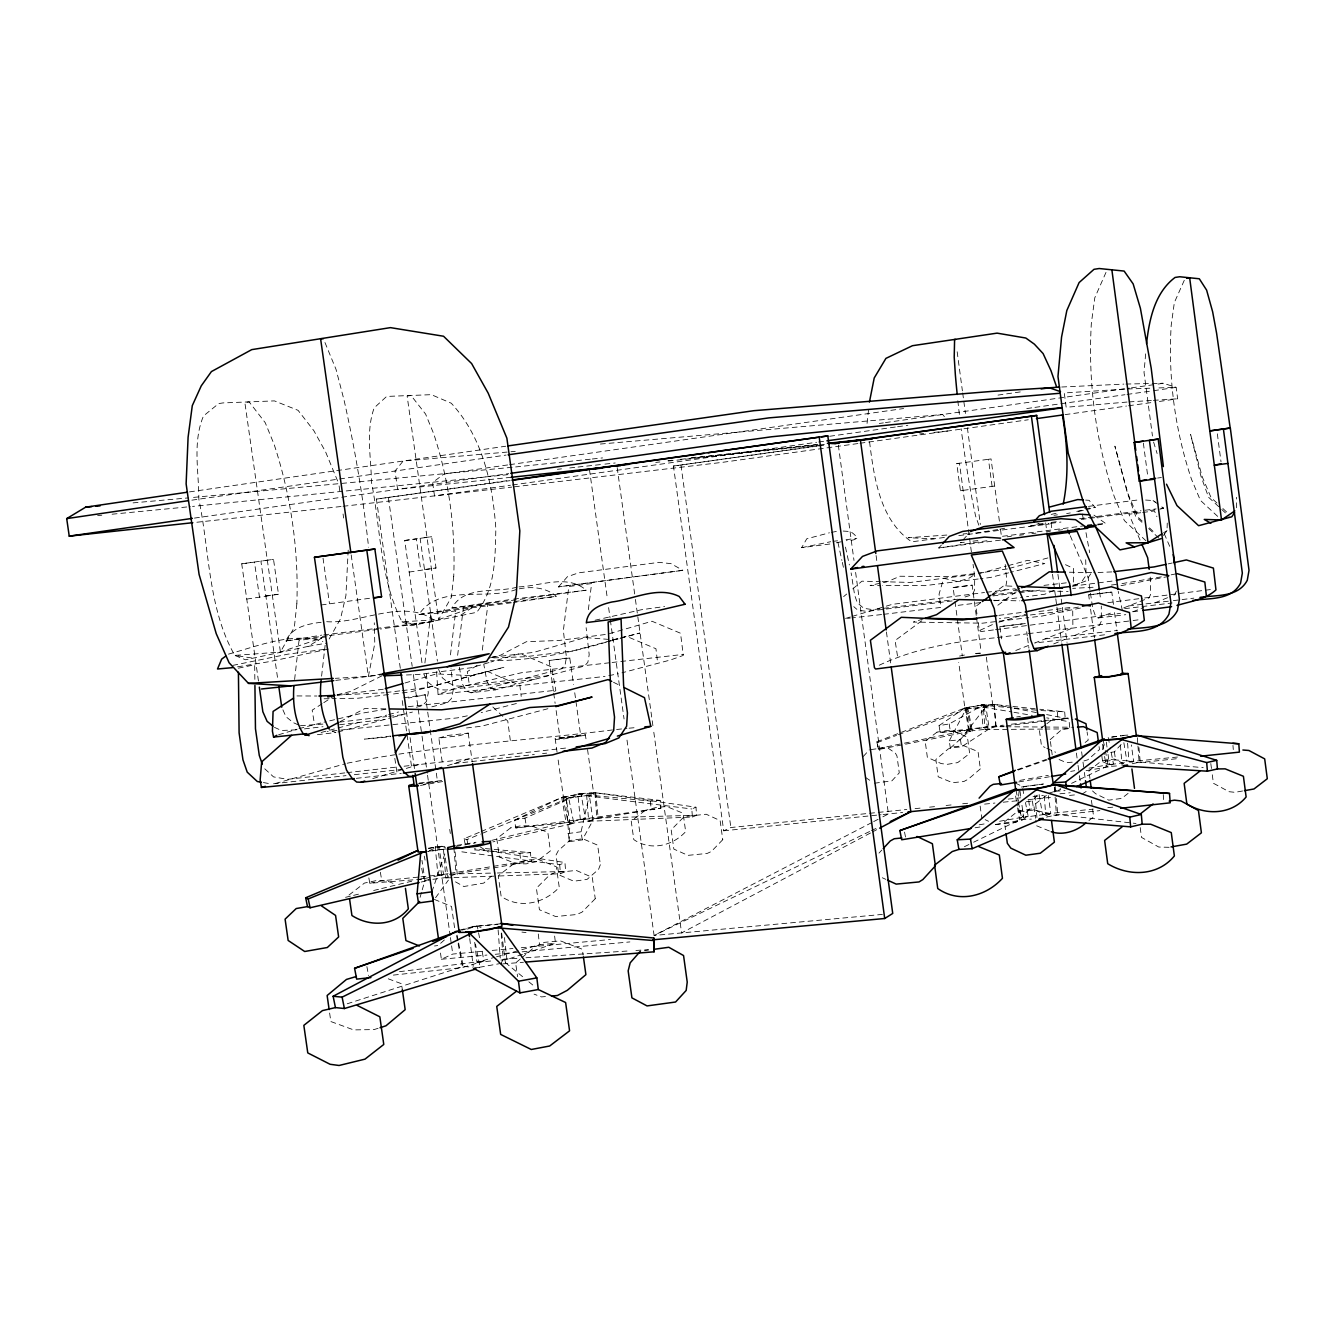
<?xml version="1.0" encoding="UTF-8"?>
<svg xmlns="http://www.w3.org/2000/svg" width="1334" height="1334" viewBox="0 0 1334 1334"><rect width="100%" height="100%" fill="white"/><g stroke="black" fill="none" stroke-linecap="round" stroke-linejoin="round"><path stroke-width="0.75" stroke-dasharray="5 3.75" d="M1236.501 507.787L1236.585 497.315M1073.336 582.074L1073.52 568.434L1064.432 564.182M1163.431 535.451L1167.033 530.598L1167.25 523.078M569.084 841.704L569.885 823.545L566.266 798.366L589.345 795.214L592.963 820.393L582.258 839.903L569.084 841.704L566.266 798.366M348.191 550.142L345.923 595.514L340.503 618.859L328.781 639.62M1145.656 353.86L1144.022 372.303L1152.459 436.035M1019.093 791.195L1017.959 802.935L1019.226 811.972L1023.628 817.325L1050.808 813.607L1048.307 795.581M867.067 423.395L868.768 407.904M294.614 679.49L299.049 640.37L326.096 636.935M321.594 676.171L325.146 645.189M424.912 662.981L430.715 614.09L455.711 610.889L450.108 657.862M457.645 655.311L463.365 607.57L487.844 604.419L482.074 652.293M588.361 609.655L591.612 583.575L568.801 586.51L563.365 630.532L566.433 657.462L565.049 665.066L561.731 668.751L525.029 678.472M438.836 738.069L447.724 735.468L468.217 733.116L459.446 735.701L438.836 738.069L442.571 764.549M430.215 729.865L437.469 781.374L420.827 785.026M582.258 839.903L581.074 831.766L589.345 795.214M609.421 633.667L652.009 621.244L680.523 633.233L683.308 655.394L670.535 659.963L621.977 672.82M1102.568 749.708L1104.152 743.855M420.093 897.332L421.711 891.679M422.244 889.811L424.946 880.407L421.961 860.347M431.899 891.829L445.239 852.693M403.952 697.749L425.279 694.831L408.538 698.015M829.865 544.005L801.651 547.674L806.753 538.803L829.414 532.8M1176.371 591.095L1174.754 594.781L1169.368 596.982M1105.986 272.403L1094.797 297.765L1091.329 323.578A488.377 473.553 -19 0 0 1114.324 496.782L1124.379 520.593L1148.04 542.721M1184.275 280.323L1174.337 302.568L1171.185 325.479A432.249 418.192 -18.2 0 0 1191.479 479.223L1200.417 500.367L1221.527 519.96M500.684 964.065L503.185 959.263L501.084 931.415M949.241 740.887L966.116 708.871L985.893 706.67L989.244 728.881L961.531 746.807L950.325 748.024L949.241 740.887L960.447 739.67L985.893 706.67M327.297 635.801L285.81 640.954C292.413 626.03 310.222 623.295 324.679 621.961M1090.795 573.803L1085.826 580.974L1072.203 586.193L1081.09 582.558L1086.093 575.354L1085.709 559.73M511.422 602.785L418.943 614.557C439.086 583.225 487.594 601.184 517.292 589.094M516.325 599.816L451.943 608.004C464.265 585.109 496.181 593.18 516.975 587.16M558.529 586.877L567.434 576.705L578.506 572.853L658.979 562.364L670.969 563.632L682.841 570.335L558.529 586.877L682.841 570.335M435.584 897.732L448.391 880.09M1026.213 801.801L1032.399 800.95L1038.869 793.046M554.661 691.629L555.828 690.262L551.526 666.933L520.093 653.477L490.929 661.997M863.298 756.478L869.318 749.808M1110.722 752.359L1114.407 751.859L1122.161 743.271M962.981 539.937L969.368 532.933M1000.433 540.137L938.736 547.957L941.37 545.072M878.973 853.126L881.807 850.075M491.346 876.205L483.775 883.075L463.865 886.51L454.494 881.307M444.372 939.986L438.169 945.489L434.467 945.989M950.325 748.024L969.484 731.049L989.244 728.881M1050.158 739.67L1061.897 729.465L1073.553 727.397M843.638 596.615L846.673 594.047M852.776 588.894L861.914 581.174L880.157 581.641M520.343 958.963L515.641 962.898L517.575 976.721M521.928 957.662L534.467 947.157L544.522 942.338L560.413 940.87L582.341 949.258L583.158 955.111M1128.097 793.38L1121.694 798.399L1108.754 800.167L1095.581 793.697L1091.479 790.011M349.008 895.047L364.449 883.075L376.455 880.573L387.227 880.99L396.331 884.659M1046.356 795.431L1033.817 805.069L1035.584 818.242M1088.961 820.493L1093.647 816.892L1092.546 808.637M1045.339 724.896L1039.303 729.481L1041.487 745.889L1045.039 747.474M1046.84 723.745L1051.375 720.31L1071.786 717.409M1085.159 742.454L1088.194 740.17L1087.093 731.949M921.744 620.81L895.097 640.537L897.749 657.712M980.74 602.718L975.838 606.336L977.022 614.424M992.163 594.28L1003.602 585.859L1013.74 586.26M997.849 605.236L1015.307 592.379M436.602 671.752L438.052 694.38L456.912 687.844L521.344 672.753L610.038 662.715M939.069 725.629L965.066 707.787L983.842 704.736L987.377 726.947L968.601 730.048L940.153 732.399L939.069 725.629L949.191 723.962L983.842 704.736M460.88 615.091L471.953 607.737L438.586 619.66L402.001 621.794C379.89 579.139 380.724 528.264 371.452 482.174C371.236 457.529 365.549 431.716 374.187 407.87L386.143 396.898L390.095 396.298L431.349 394.664L451.259 403.218C482.691 437.269 492.78 483.942 495.848 528.848C495.097 557.612 495.731 588.627 476.672 612.323L411.389 625.729L402.001 621.794L415.524 624.379M322.144 703.735L312.173 710.172L314.524 724.629M323.812 702.651L333.783 696.198M477.072 665.399L467.267 671.669L469.368 684.625M1163.582 532.8L1167.033 530.598M1081.907 794.164L1086.86 791.029M251.642 657.962L234.784 655.411L245.489 659.78L308.154 646.39L321.944 637.902L280.423 652.059L234.784 655.411C208.021 608.554 209.588 550.709 198.849 499.283C198.933 471.636 192.363 442.304 203.502 415.941L218.659 403.585L222.995 402.918L274.42 400.884L298.066 410.338L313.823 430.632L325.546 451.776L338.819 483.892M995.481 824.462L1021.977 820.127L1028.197 816.291L1025.446 802.468M1086.076 770.635L1108.521 766.867L1113.44 763.832L1110.221 747.607M843.171 531.049L850.425 531.549C859.713 537.735 857.912 540.287 846.34 540.687M978.222 622.511L979.406 630.598L993.213 624.212M870.468 833L681.591 932.933L653.377 729.114M872.303 832.032L879.64 828.147M340.253 721.544L364.932 708.504L387.727 708.904L362.565 713.09L324.029 722.178M871.819 822.561L654.094 935.467L626.647 737.519M873.67 821.594L881.057 817.775M882.891 816.808L888.427 813.94L855.394 570.769M879.256 665.199C915.574 648.141 955.644 641.237 995.347 637.819M381.858 675.871L350.492 691.496L335.451 695.131L384.109 692.78M964.415 846.706L971.786 843.121M973.62 842.221L1019.626 819.776L1031.399 819.109M869.585 831.532L654.094 935.467L882.358 914.407M871.469 830.632L878.956 827.013M514.474 820.243L561.714 797.465L581.007 793.647L585.393 818.759L566.116 822.711L515.808 827.93L514.474 820.243L524.962 818.126L581.007 793.647M1054.544 787.877L1055.111 791.279L1060.597 788.644M1071.569 783.358L1106.286 766.65L1119.86 765.733M1093.947 515.124L1105.636 523.478L1096.215 525.246M440.503 953.06L441.371 959.246L452.76 954.06L483.892 951.192M821.544 445.306L673.453 466.033L723.695 830.799L730.865 827.53L867.467 813.523M1030.798 525.663L1048.841 523.612M429.315 850.625L438.736 846.473L443.622 874.537L421.427 879.189L369.785 883.291L368.301 874.737M499.016 875.988L560.43 873.753L565.649 871.502L564.949 862.531L474.32 848.707M692.413 817.042L696.581 815.241L695.981 807.203L594.881 792.663L586.677 795.748L588.678 821.277L692.413 817.042L691.796 808.971L695.981 807.203M1053.977 590.312L1044.872 594.197L1026.563 596.698M465.283 844.672L464.065 838.769L479.256 832.349M481.157 831.549L562.865 797.048L568.734 798.199L573.853 823.295L492.88 841.904M461.847 851.826L559.713 864.749L564.949 862.531M464.065 838.769L466.95 839.57L480.39 834.1M482.308 833.316L568.734 798.199M1053.71 643.922L1064.699 639.453M1074.404 635.518L1099.299 625.413L1101.367 621.177L1101.3 606.02M1132.966 611.756L1143.755 607.37M1154.994 602.801L1167.567 597.699M961.447 542.338L960.43 542.738L965.766 542.021M443.488 849.408L445.789 877.922L449.208 876.571M450.909 875.904L456.011 873.87L495.314 873.02M588.678 821.277L596.865 818.025L696.581 815.241M1044.956 638.969L1117.225 630.465M1128.597 605.953L1171.385 600.834M1015.774 650.475L1029.014 645.256M1070.235 535.734L1088.16 577.522L1092.729 608.321L1095.364 615.791L1098.182 617.959L1113.056 612.089M1123.695 607.887L1149.041 597.899L1150.725 594.197L1150.225 577.088M938.736 547.957L989.878 540.303M876.771 741.704L966.55 707.404L967.917 708.804L972.369 730.965L878.606 749.508L876.771 741.704L878.606 749.508M877.205 742.588L896.498 735.401M898.432 734.684L967.917 708.804M467.517 929.098L477.222 925.663L479.84 939.403M1017.342 769.635L1046.34 759.363M228.447 654.144C258.029 646.023 292.463 631.682 322.861 641.554M998.883 622.211L1026.23 614.074M1018.109 770.052L1047.14 759.913M500.95 960.08L506.953 959.53L522.478 954.327M524.412 953.677L555.461 943.271L554.227 932.499M347.224 1003.785L463.282 966.45L472.67 967.167M378.056 1028.314L374.104 1029.581L353.66 1029.898L330.832 1021.544L329.415 1011.539M923.128 618.959L913.356 622.061L982.441 623.195L1023.712 618.226M1019.81 588.311L1012.389 590.662L1020.643 590.762M447.44 765.616L468.567 758.979M992.413 594.48L1005.352 589.561L1006.786 580.573L1005.219 564.482M801.651 547.674L830.632 541.721M1049.491 793.013L1060.697 789.561M958.812 535.601L1029.248 526.496L1039.036 523.512M372.77 778.622L418.876 764.565M965.032 596.965L972.419 594.697L974.554 590.062L974.72 576.688L973.053 564.332M393.347 975.104L462.648 967.517L483.959 961.014L481.707 949.224M850.342 616.975L844.755 618.659L850.308 618.076M852.193 616.408L884.375 606.72M886.31 606.136L892.096 604.385L984.525 592.513M278.623 734.751L297.148 729.198M1083.958 760.93L1087.794 759.796L1099.466 749.575L1098.949 745.789M488.978 662.564L471.486 667.684L418.042 674.537L405.986 674.987M461.697 930.182L477.222 925.663M383.275 689.228L336.952 695.164M404.986 682.975L436.535 673.887L470.685 675.654L503.902 667.283L410.739 691.879L390.478 694.314M516.391 703.518L481.224 712.606M275.338 783.508L345.173 763.798M347.173 763.231C435.051 745.356 525.546 740.937 614.54 729.681M474.704 942.354L476.972 962.264L494.564 957.345M496.515 956.795L539.52 944.739L555.461 943.271M519.043 586.893C540.82 585.976 567.267 573.887 586.26 590.195L518.342 599.566M978.956 573.603L1006.303 566.15M1008.254 565.616L1027.78 560.313L1044.805 563.548L1010.605 572.319M1007.32 568.934L978.706 573.086M1009.254 568.417L1047.957 557.912M519.343 588.828C532.049 586.276 546.206 587.477 556.328 596.348L513.49 602.518M610.722 640.67L572.82 650.925L525.463 656.712L488.511 658.096M612.706 640.137L626.68 636.368L655.944 648.741L657.729 663.582M606.22 642.138C568.684 653.41 529.848 660.78 490.562 660.747M608.204 641.604L618.076 638.936M620.043 638.402L639.803 633.066L613.256 639.753L585.226 637.552L533.75 652.376L489.661 657.495M459.43 930.215L471.986 926.83L497.865 924.412M337.919 731.999L390.812 717.842M392.763 717.325L412.423 712.056M431.849 706.853L447.407 702.701L451.492 698.482L453.243 689.928L451.009 668.034M459.313 667.167L462.514 684.125L466.316 690.995L471.019 692.78L495.331 689.878L584.592 666L587.86 662.314L589.194 654.677L586.126 627.697M1006.169 706.703L994.013 704.335L983.291 707.087L985.076 729.565L995.781 726.697L1003.968 726.747M321.11 732.483L359.063 722.428M376.755 717.742L386.66 715.124M388.644 714.59L398.549 711.972M416.375 707.253L422.328 705.669L426.48 701.451L428.281 692.913L426.063 671.085M471.019 692.78L510.839 682.224M547.89 708.721L481.607 726.213L465.383 728.097M326.713 621.694C361.481 624.162 404.102 597.215 435.484 621.177L380.473 629.048M328.281 649.108L269.818 661.564L232.533 667.65M298.999 728.647L322.128 722.661M1008.604 572.836L990.495 577.472L980.223 578.756M345.573 897.315L351.592 895.864M353.593 895.364L361.614 893.413M373.637 890.495L379.64 889.028M381.657 888.544L411.706 881.224M419.726 879.273L423.728 878.289L429.231 880.19M490.528 657.612L500.583 655.177L526.413 641.704L559.096 640.47L605.469 634.484M456.778 845.372L476.005 842.238M456.211 846.44L475.137 843.021M491.762 840.37L567.967 821.977L573.853 823.295M986.343 657.162L992.763 704.952L975.404 708.704L964.882 708.087L958.729 662.398M1076.805 511.422L1081.591 510.288L1083.592 520.46M1078.422 511.489L1084.025 510.155M1085.893 509.721L1095.231 507.504L1089.094 500.3L1085.292 500.067M964.882 708.087L982.258 704.986L992.763 704.952M563.332 797.148L584.325 793.346L593.347 792.83L593.83 794.597L563.598 798.216L557.695 756.778M595.114 620.21L641.404 609.738L664.599 606.536M1051.225 514.424L1059.013 512.623M421.144 882.057L427.213 880.657M1046.506 817.125L1057.779 814.557L1136.001 823.478M442.621 781.557L418.476 785.793M417.909 783.908L437.469 781.374M1132.216 763.748L1140.22 762.014L1203.218 767.667M451.943 608.004L511.556 599.366M1168.167 563.882L1172.202 562.998M418.943 614.557L450.842 609.421L556.328 596.348M574.737 692.763L580.724 735.701L560.13 738.636L555.411 705.419M585.559 735.151L564.415 738.786L555.394 739.453L555.161 738.602L585.209 734.334L586.41 741.304M959.563 656.078L964.482 655.027M285.81 640.954L321.744 635.134M559.963 738.069L580.724 735.701M238.369 668.184L254.677 664.766L254.877 681.29M836.368 542.788L844.355 541.104M467.3 715.824L457.529 717.859L327.33 731.466M1168.834 576.371L1119.643 585.943M1080.407 608.054L1042.288 616.008L1025.779 617.992M369.785 883.291L381.824 880.79L418.893 877.038M232.833 665.383L287.727 654.194L325.946 649.141M999.816 626.596L1025.613 623.512L999.816 626.596L1001.467 638.869M878.156 748.591L902.368 743.588M904.385 743.171L970.985 729.415L972.369 730.965M608.804 675.671L618.192 673.737M1161.38 576.822L1119.593 584.025M1171.169 574.821L1177.055 573.62M428.648 848.524L438.736 846.473M1159.846 509.221L1163.648 508.221L1160.63 506.02M1113.456 604.385L1111.806 592.063L1088.677 594.881L1089.494 601.017M1078.422 607.053L1052.443 612.323L999.449 618.693M515.808 827.93L585.393 818.759M1088.677 594.881L1111.806 592.063M831.432 532.399L839.553 530.799M997.732 529.565L975.354 533.1M999.766 529.181L1007.904 527.63M976.221 615.391L972.153 585.159L953.11 587.527L954.744 599.6M1066.65 513.607L1070.285 512.923M382.725 673.703L368.384 676.405L335.318 678.322M553.427 691.129L549.158 660.513L569.718 657.629L573.603 684.575M569.901 657.995L549.158 660.513M953.11 587.527L972.153 585.159M971.402 551.993L959.463 463.232L956.778 463.615L960.43 490.745L994.697 486.043M479.456 967.283L505.369 962.614L522.611 976.705M1169.084 847.307L1158.779 847.04L1141.504 837.402L1140.17 827.347M321.211 604.986L369.551 598.282M960.43 490.745L963.098 490.262M308.154 646.39L326.83 643.071M1019.793 780.407L1048.291 775.354M1070.685 771.402L1074.754 770.685M1089.011 768.167L1113.44 763.832M1242.571 790.995L1234.984 792.329L1229.014 791.696L1213.406 783.258L1212.106 773.386M449.541 874.687L491.279 868.334M493.28 867.984L531.282 861.33L530.448 852.676L483.242 848.407M979.173 824.812L987.343 823.395M999.6 821.26L1028.197 816.291M1018.759 781.924L1049.358 776.788M246.757 599.083L278.489 594.247L273.52 559.363L260.897 561.08L277.622 678.339M409.171 572.069L436.018 567.984L431.632 536.702L420.127 538.269L437.419 661.18M940.153 732.399L987.377 726.947M975.087 827.78L981.207 826.78M1158.095 384.075L1163.231 383.242L1176.154 387.344L1177.655 398.783L1155.127 402.068M598.199 818.309L660.897 808.171L660.13 800.417L595.714 792.83L577.855 794.063L580.323 819.46L598.199 818.309L595.714 792.83M444.872 846.373L435.217 846.94L437.969 875.304L448.057 873.67M450.092 873.336L520.744 861.897L531.282 861.33M445.873 848.924L427.764 851.609M580.323 819.46L660.897 808.171M999.399 521.144L991.045 458.929L988.461 459.296L992.112 486.51M189.495 491.896L505.736 446.223M1111.739 737.018L1120.977 735.684M428.464 848.191L442.354 846.19M1024.195 786.476L1042.754 784.142M191.879 500.167L337.585 479.256M339.636 478.973L506.086 455.077M507.637 464.949L444.022 474.004L432.616 482.474L434.5 495.898L510.422 485.243M509.688 464.649L903.618 408.538M997.999 395.097L1020.577 391.879M258.462 681.024L241.721 563.815L273.52 559.363M421.944 662.698L404.719 540.487L431.632 536.702M419.276 783.041L442.838 780.44M1016.708 716.958L1020.36 716.441M194.447 518.092L508.688 473.62M879.289 423.462L883.375 422.895M885.426 422.595L1129.364 388.127M1131.432 387.844L1153.993 384.642M400.3 668.301L376.405 499.099L510.255 480.257M376.405 499.099L510.122 480.64M829.681 436.268L895.514 427.013M897.582 426.73L907.87 425.279M1026.763 408.538L1032.9 407.687M1034.934 407.387L1124.979 394.714M1127.03 394.43L1151.575 390.979M1153.627 390.695L1176.154 387.344L1157.845 387.961M512.473 484.959L816.575 442.288M818.642 442.004L824.829 441.137M673.453 466.033L816.691 446.206M818.742 445.923L824.912 445.056M857.929 443.555L722.144 462.381L513.757 486.877M859.98 443.255L1028.264 419.776M1065.099 414.624L1126.48 406.053M1128.531 405.769L1153.076 402.351M1038.052 524.195L1045.689 523.128M956.778 463.615L991.045 458.929M404.719 540.487L416.341 538.903L420.794 570.518M241.721 563.815L254.477 562.098L259.513 597.399M944.405 537.452L911.706 541.821C879.54 519.826 874.037 477.305 869.518 441.554M1150.008 510.472L1155.427 509.738M871.085 749.558L887.01 747.39L895.464 753.243L896.982 756.044L899.266 772.853L891.896 780.84L874.154 783.275M1111.772 737.168L1123.862 735.518M569.885 823.545L592.963 820.393M428.698 851.225L444.572 849.058M567.9 833.567L581.074 831.766M1101.784 755.644L1102.634 761.697L1115.524 759.93L1133.65 761.397L1131.349 744.956M1102.634 761.697L1109.471 764.699L1127.597 762.231M1129.615 761.947L1133.65 761.397M1021.41 787.027L1046.64 783.575M424.946 880.407L430.899 879.59M432.883 879.323L448.741 877.155M1019.226 811.972L1033.65 810.005L1050.808 813.607M644.472 950.608L648.524 950.058M1051.359 522.378L1057.045 521.611M424.512 569.518L436.018 567.984M265.866 595.914L278.489 594.247M1157.595 478.039L1161.364 477.539M1088.494 506.386L1137.902 499.95M993.43 629.948L981.124 631.549L979.406 630.598M995.497 629.681L1120.51 613.357M1132.766 611.756L1140.954 610.689M846.089 539.686L856.812 538.319M1084.742 508.621L1095.231 507.504M1079.573 518.709L1141.02 510.755M1050.859 523.345L1060.964 522.044M1081.19 519.426L1137.819 512.123M1140.72 512.723L1128.931 514.24L1140.337 540.72M1142.671 512.473L1154.444 510.939L1156.895 516.642M513.607 599.099L586.26 590.195M1002.484 536.301L1083.692 525.863M1007.237 536.802L1011.339 536.285M1019.543 535.234L1023.645 534.701M1031.866 533.65L1035.968 533.116M1046.24 531.799L1050.342 531.282M1058.546 530.215L1062.664 529.698M323.812 634.867L435.484 621.177M329.348 635.534L378.422 629.298M1072.369 586.193L1114.374 580.807M980.49 602.584L954.744 605.753M994.514 600.784L1022.561 597.215M998.849 615.358L1023.195 612.256M1038.919 611.506L1073.37 607.087M1107.804 602.685L1142.604 598.232M1144.672 597.966L1212.823 589.261M974.604 573.587L949.991 576.672L900.016 576.238L887.444 581.607L870.085 585.443L880.24 585.476M997.398 637.552L1026.179 633.95M1028.231 633.683L1131.049 620.777M1133.1 620.51L1141.337 619.476M399.483 971.686L483.959 961.014M1053.977 515.291L1057.412 514.857M978.172 579.006L924.979 585.643L882.274 585.476M1145.122 510.238L1156.111 508.888M972.936 541.17L980.54 540.237M986.576 592.263L1015.274 588.761M957.929 599.199L872.836 609.655L863.732 608.304L857.295 602.685L854.66 595.214L851.125 572.87M989.895 595.281L1016.225 592.046M1018.259 591.796L1030.415 590.295M1072.953 585.076L1077.005 584.575M952.109 600.934L866.817 611.406L857.662 610.038L853.777 606.653M993.013 595.914L1017.392 592.93M1019.409 592.68L1039.72 590.178M1093.096 587.26L1072.703 588.377M1111.439 585.026L1117.559 584.275M335.768 680.39L382.524 674.671M1029.248 526.496L1049.341 524.062M386.11 692.529L400.133 690.845M402.151 690.612L428.197 687.46L487.51 671.419L519.86 685.359L521.194 696.431M388.461 694.564L358.062 698.216L332.083 698.649M548.491 675.654L461.114 686.16L455.211 685.893L448.958 683.125L442.371 677.839L438.569 669.334M1173.42 600.6L1193.83 598.149M1097.582 524.162L1105.636 523.478M534.534 679.39L446.173 690.011L440.203 689.745L433.9 686.943L427.23 681.591L423.395 673.003M1124.612 608.671L1172.086 602.968M1098.182 617.959L1125.779 614.674M1010.805 706.236L994.23 704.519L981.14 705.036L983.025 727.43L1004.252 726.063M1006.286 725.813L1065.249 718.743L1064.665 711.822L1039.803 709.254M1111.839 571.919L1093.68 572.67M1043.938 585.376L1069.568 582.474M322.895 724.095L300.083 725.713M339.236 722.161L386.677 716.575M388.661 716.341L402.534 714.707M296.198 729.848L281.391 730.498L274.454 727.347M304.452 728.881L323.028 726.697M339.536 724.746L385.109 719.359M1104.585 634.801L1034.7 643.021L1070.702 628.798L1072.87 624.562L1072.686 607.387M317.392 734.684L335.951 732.516L330.165 730.648M881.557 614.557L852.159 617.892M883.558 614.324L940.92 607.437L939.053 594.18L943.672 578.289L957.629 581.574L968.651 578.422L975.054 574.354L910.572 582.441L882.191 581.691M390.812 736.068L364.532 739.119L390.779 736.718M341.02 506.52L194.864 522.461M343.055 506.286L511.722 487.11M612.089 662.481L683.575 654.377M833.166 541.287L837.569 540.804M344.789 772.903L287.544 779.339L273.52 776.888L263.498 767.634M346.84 772.669L395.898 767.15M404.069 766.233L567.934 747.807M273.553 783.758L346.023 775.638M354.31 774.704L401.918 769.368M454.16 763.515L534.334 754.51M542.554 753.593L546.657 753.143M356.345 778.339L401.267 773.32M983.025 727.43L1003.268 725.146M1011.372 724.229L1041.737 720.81M1043.772 720.577L1065.249 718.743M408.271 706.687L555.828 690.262M1044.289 795.831L1045.623 813.907L1056.461 815.408L1099.883 810.605M557.362 469.301L561.497 468.851M569.768 467.951L575.971 467.267M578.022 467.05L602.835 464.332M604.902 464.115L615.224 462.981M438.052 694.38L605.036 676.438M590.245 459.213L514.19 467.1M592.296 458.996L602.551 457.912M691.195 457.745L821.194 444.022M511.139 477.289L397.615 489.345L395.031 471.019L403.151 461.047L515.274 451.376M668.017 460.664L672.136 460.213M680.407 459.346L816.525 444.906M919.593 433.967L923.712 433.533M934.017 432.449L948.457 430.915M655.744 462.414L659.88 461.964M668.167 461.08L817.325 445.206M819.393 444.989L825.613 444.322M1127.597 743.155L1128.948 761.714L1139.169 762.681L1178.039 758.579M507.921 474.654L192.563 506.42M616.608 729.481L626.947 728.397M869.535 813.306L906.786 809.488M915.074 808.637L921.277 808.004M929.565 807.153L937.835 806.32M946.123 805.469L954.394 804.619M962.681 803.768L968.884 803.135M1008.221 799.099L1020.627 797.815M1033.05 796.548L1043.405 795.498M1059.963 793.797L1070.302 792.729M723.695 830.799L881.057 814.707M883.125 814.49L902.668 812.489M984.592 804.119L994.947 803.051M1003.218 802.201L1017.725 800.717M1028.064 799.666L1052.91 797.132M1069.484 795.431L1075.688 794.797M420.96 876.822L443.622 874.537M1045.623 813.907L1093.313 809.121M1107.82 807.67L1114.04 807.037M995.331 824.579L1015.841 822.511L1018.893 820.643L1029.798 808.571L1028.731 800.683M512.139 467.3L190.745 497.665M97.649 515.608L101.784 515.207M112.089 514.207L190.495 506.62M1128.948 761.714L1178.122 756.978M500.834 923.778L472.886 926.43L481.057 927.38M492.196 950.425L512.956 948.507M521.26 947.74L610.488 939.503M441.371 959.246L486.943 955.061M495.231 954.294L520.093 952.009M522.161 951.826L629.881 941.921M133.05 502.885L188.694 497.865M476.972 962.264L492.963 960.814M975.321 653.493L980.623 653.026M976.238 653.727L980.257 653.377M545.439 996.565L541.437 996.915L534.05 994.13M600.383 444.039L942.688 414.507L946.957 419.776M629.031 728.181L634.967 727.68M502.751 963.898L523.478 962.248M946.823 535.051L908.12 537.719L934.117 538.786M963.131 533.933L967.2 533.65M1072.219 762.181L1066.333 762.598L1057.662 758.929M577.855 794.063L650.375 801.067L660.13 800.417M503.185 959.263L517.692 958.296M525.996 957.745L627.647 951.009M635.934 950.458L648.374 949.641M1127.063 402.051L1066.166 407.27L1064.265 392.946L1125.329 389.061M1129.081 401.918L1151.342 400.483M1153.376 400.35L1177.655 398.783M1061.714 387.01L1123.828 384.109M1122.828 735.418L1128.297 735.067M1055.111 791.279L1065.082 790.645M474.47 849.875L519.91 853.276L530.448 852.676M437.969 875.304L447.624 874.787M445.789 877.922L451.943 877.705M453.977 877.622L496.965 876.054M1040.87 710.555L1064.665 711.822M1127.363 388.994L1149.725 388.227M1160.88 508.304L1163.648 508.221L1160.48 505.919M1125.913 384.059L1163.231 383.242M497.382 872.986L565.649 871.502M324.095 698.783L330.098 698.683M985.076 729.565L1042.888 729.081M1044.956 729.064L1069.735 728.864L1069.184 721.711L1046.69 717.875M296.948 695.931L316.908 696.014M1006.003 726.763L1042.804 727.013M1044.856 727.03L1071.419 727.213M1022.711 590.795L1068.117 591.396M1069.418 572.219L1091.662 572.636M993.43 600.3L1019.793 600.85M1145.589 500.05L1153.076 500.533L1159.113 504.919M435.217 846.94L445.556 847.724M474.554 967.317L480.19 967.767L475.471 944.105M981.14 705.036L1012.039 707.887M1014.107 708.087L1038.819 710.372M1012.873 706.453L1037.735 709.038M521.928 932.099L526.03 932.583M586.677 795.748L691.796 808.971M983.291 707.087L1011.922 711.956M1013.973 712.306L1032.366 715.441M263.398 782.574L269.468 783.642M1014.257 708.271L1036.518 712.623M1046.64 714.59L1072.936 719.726M388.261 978.806L401.501 983.725L402.351 989.711M495.331 689.878L490.695 688.077L486.943 681.19L483.742 664.182M1049.391 830.999L1036.601 825.779L1035.834 820.127M434.4 899.433L451.542 906.436L454.644 928.347M1046.806 748.274L1055.644 752.243M298.366 724.929L293.213 722.594L285.943 716.675L281.741 707.187M882.324 877.755L885.793 879.339M1047.473 815.991L1032.666 808.854L1018.276 810.822L1004.452 821.861L1005.502 829.665M985.159 819.66L988.544 821.294M1015.407 783.041L1023.795 787.193M613.523 682.291L620.81 685.909M1123.662 763.715L1114.374 759.063L1101.517 760.814L1088.928 770.835L1089.945 778.506M480.173 846.857L488.377 852.092M865.549 777.472L872.436 782.108M1153.076 500.533L1155.711 502.451M528.881 981.841L535.151 986.96M1216.958 503.035L1211.039 497.532L1202.234 476.772L1190.612 434.484L1201 476.388L1208.554 497.232L1220.31 508.137M1222.894 508.537L1227.347 512.673M1221.777 509.505L1229.131 516.325M1142.171 521.077L1137.819 517.025L1127.947 493.68L1114.89 446.14L1127.43 493.046L1135.718 516.491L1142.904 523.195M1149.424 527.864L1155.227 533.283M1148.657 528.564L1158.712 537.969M492.846 706.97L507.77 721.094L510.405 741.02M1164.249 533.7L1170.785 548.874M324.962 342.538L336.001 369.301L343.955 399.7A676.438 346.106 81.1 0 1 368.584 547.223M978.839 525.212L975.554 515.891L971.986 498.516A297.615 67.084 82.3 0 1 961.13 428.698M1122.394 610.605L1118.226 591.396M1153.593 442.054L1157.112 453.543M837.935 542.471L841.887 560.413M842.338 562.414L843.655 568.401M845.456 547.107L849.374 564.949M424.245 856.161L425.079 860.163M421.677 868.351L423.728 878.289M466.95 839.57L467.767 843.522M562.865 797.048L567.967 821.977M966.55 707.404L970.985 729.415M904.535 832.099L905.636 837.602M1108.204 737.469L1109.821 745.589M1103.251 740.303L1104.869 748.474M1105.269 750.525L1108.521 766.867M1022.694 788.644L1023.878 794.564M1016.041 790.262L1018.009 800.217M1018.409 802.201L1021.977 820.127M457.062 935.167L458.229 941.02M458.613 942.988L463.282 966.45M1085.993 532.666L1089.678 552.676M456.628 935.834L457.745 941.771M458.129 943.755L462.648 967.517M366.883 966.583L368.584 975.588M561.714 797.465L566.116 822.711M524.962 818.126L526.296 825.796M380.34 872.253L381.824 880.79M1039.136 794.53L1042.504 814.44M1015.591 796.014L1017.275 805.919M1017.609 807.904L1019.626 819.776M1102.551 744.272L1104.252 754.444M1104.585 756.478L1106.286 766.65M1123.862 742.721L1126.93 761.114M965.066 707.787L968.601 730.048M949.191 723.962L950.258 730.732M966.116 708.871L969.484 731.049M960.447 739.67L961.531 746.807M394.814 758.346L397.148 773.77M406.42 711.639L414.574 769.418M402.234 700.617L403.085 706.67M403.368 708.704L406.803 732.933M407.087 734.951L411.939 769.284M351.192 554.911L368.384 676.405L374.787 643.522L374.287 622.811M339.103 485.893L340.237 493.93M343.071 514.007L343.638 518.026M323.028 558.146L329.465 603.518M1114.407 751.859L1115.524 759.93M1106.303 742.104L1107.737 752.376M1108.02 754.427L1109.471 764.699M553.71 693.163L555.127 703.368M555.161 738.602L557.412 754.761M468.217 733.116L472.203 761.514M449.741 829.414L450.325 833.5M425.279 694.831L429.915 727.797M445.323 857.995L448.024 877.088M388.411 497.765L412.189 666.316M413.34 674.537L421.744 734.134M422.044 736.185L427.264 773.186M427.547 775.237L450.158 935.568M450.442 937.619L451.309 943.788M451.609 945.839L452.76 954.06M1032.399 800.95L1033.65 810.005M1020.026 791.295L1020.86 797.298M1021.961 805.302L1023.628 817.325M617.192 467.667L635.134 597.365M635.418 599.416L653.093 727.063M589.461 469.468L607.47 599.366M608.621 607.62L610.055 617.925M610.338 619.993L624.062 718.959M587.544 749.508L593.83 794.597M680.974 465.199L730.865 827.53M957.162 351.776L962.398 390.845M962.681 392.896L965.449 413.457M967.383 427.83L980.357 524.445M976.488 617.409L981.107 651.676M955.011 601.617L962.331 655.928M980.156 806.086L981.774 818.009M876.088 555.544L877.205 563.798M886.443 631.966L890.645 662.948M838.319 445.056L853.993 560.463M1114.54 612.589L1116.992 631.065M1099.633 592.029L1100.683 599.916M1090.595 609.204L1094.414 637.885M1091.429 800.383L1092.263 806.57M1051.025 522.745L1052.126 530.999M1057.929 574.337L1059.846 588.778M1060.13 590.845L1060.947 597.032M1061.23 599.099L1062.047 605.286M1062.331 607.354L1067.017 642.438M1081.624 751.826L1082.724 760.08M1083.008 762.148L1084.108 770.402M1084.392 772.453L1085.209 778.656M1045.656 522.828L1046.74 531.049M1052.509 574.22L1054.444 588.611M1054.71 590.662L1055.544 596.832M1055.811 598.883L1056.628 605.052M1056.912 607.103L1061.581 642.054M1076.405 753.043L1077.789 763.331M1078.055 765.382L1079.156 773.603M1079.439 775.654L1080.257 781.824M1050.425 741.554L1052.192 754.844M1026.713 631.716L1027.263 635.818M1027.547 637.869L1028.914 648.124M1000.5 529.398L1001.334 535.584M1217.342 433.85L1221.01 461.747M1210.805 763.532L1211.856 771.419M1143.371 443.138L1147.89 477.272M501.634 932.966L505.369 962.614M469.718 938.619L473.237 966.383M538.286 934L539.52 944.739M504.435 937.569L506.953 959.53M650.375 801.067L651.125 808.821M519.91 853.276L520.744 861.897M455.094 851.909L457.262 874.287M1055.244 786.543L1056.144 796.548M1056.328 798.549L1057.779 814.557M1034.901 795.114L1037.102 819.243M1120.377 745.289L1122.211 765.933M1138.953 747.607L1140.22 762.014M1057.362 712.089L1057.929 718.976M994.23 704.519L996.131 727.03M453.893 847.59L456.011 873.87M994.013 704.335L995.781 726.697M559.713 864.749L560.43 873.753M594.881 792.663L596.865 818.025M498.116 929.898L500.233 958.029M1232.966 745.406L1233.283 749.558M1163.248 794.58L1163.648 800.183M1137.352 737.735L1137.802 743.972M1137.969 746.056L1139.169 762.681M1054.377 787.06L1054.977 795.164M1055.127 797.182L1056.461 815.408M959.379 414.374A297.615 67.084 82.3 0 1 957.812 400.417M296.848 603.802L294.347 627.23L280.423 652.059L244.856 402.534L249.141 401.884L265.233 422.695L274.204 444.622A402.084 350.759 80.5 0 1 296.848 603.802M453.727 576.338L451.359 597.349L438.586 619.66L407.137 396.065L411.022 395.481L425.613 414.107L433.7 433.75A361.464 321.861 80.8 0 1 453.727 576.338M600.367 864.732L598.532 869.418L587.06 879.406L573.853 881.224L558.796 874.854L556.028 855.044L558.379 850.542L569.668 840.553L582.791 838.752L597.649 845.172L600.367 864.732M722.761 839.703L711.356 851.492L707.22 853.427L687.927 855.361L673.853 849.091L671.185 829.831L682.775 818.042L686.993 816.241L706.203 814.24L720.127 820.577L722.761 839.703M595.247 898.716L582.074 912.089L576.922 914.507L555.628 916.541L539.42 909.738L536.401 888.194L549.791 874.821L555.061 872.569L576.271 870.452L592.279 877.355L595.247 898.716M980.357 768.851L968.301 779.173L963.798 781.541L952.576 782.708L938.202 776.788L935.851 759.48L948.04 749.108L952.609 746.923L963.782 745.723L978.039 751.642L980.357 768.851M510.655 827.864L496.782 838.619L499.366 857.012L515.658 863.598L526.03 863.882L536.518 861.664L550.408 850.892L547.84 832.449L531.499 825.846L521.127 825.746L510.655 827.864M513.707 863.815L498.266 875.771L501.134 896.298C519.843 909.338 544.505 903.318 559.246 887.293L556.395 866.817L538.269 859.429L527.747 860.013L513.707 863.815M645.139 810.388L631.232 821.144L633.8 839.603C650.458 851.142 672.536 846.023 685.659 831.649L683.125 813.24L666.85 806.603L657.095 807.237L645.139 810.388M937.018 732.133L925.179 741.187L927.363 757.378L941.27 763.615L947.574 764.299L957.695 762.598L969.651 753.51L967.45 737.235L953.426 730.982L947.107 730.465L937.018 732.133"/><path stroke-width="1.5" d="M490.362 841.387L490.328 843.138L477.722 846.206L447.507 849.341L459.229 932.449L471.669 932.199L489.445 929.598L501.984 926.18L490.362 841.387L482.091 841.771M417.108 893.847L431.899 891.829L433.25 900.934L418.476 902.968L417.108 893.847L420.76 852.309L426.713 851.492M1146.556 343.605C1149.191 319.643 1154.727 292.73 1175.054 277.455L1179.69 276.755L1199.316 278.773L1206.62 290.128L1212.639 311.789L1216.591 333.183L1230.315 428.898M459.229 932.449L459.43 930.215M869.418 402.101L874.22 377.972L885.926 358.379L912.456 345.706L997.082 333.133L1025.829 338.036L1034.35 344.139L1043.105 353.577L1050.925 370.535L1056.578 386.86M293.914 685.659C292.696 701.767 294.28 719.96 303.268 733.8L309.138 735.651M321.127 680.29C319.343 696.548 320.977 714.791 329.248 729.131M472.486 763.532L483.558 843.838L462.815 847.69L454.344 848.074L454.494 846.857M447.507 849.341L447.774 847.54L454.977 845.806M1063.198 504.135C1069.201 474.704 1067.417 444.239 1062.364 414.791M525.546 962.081L654.077 951.809L653.777 938.002L500.5 923.445M654.077 951.809L653.777 938.002M425.829 851.692L418.076 852.042L408.788 786.393L409.171 785.259L413.207 784.375M586.326 622.878C587.76 609.221 600.417 604.569 612.056 601.967C633.883 599.249 657.662 585.793 679.173 596.448L685.076 604.252L630.165 617.108L586.81 622.528M395.298 752.81L406.987 734.2L428.914 732.266L422.878 733.016M1234.6 512.589L1231.782 516.792L1198.599 525.696L1176.972 505.586L1166.5 484.192M640.42 951.159L630.182 962.831L628.164 970.869L631.916 997.865L647.057 1005.919L675.571 1002.017L686.176 990.445L687.227 982.091L683.558 955.544L668.801 947.273L654.61 949.224M1034.033 521.594L1039.303 515.741L1051.442 511.222L1086.443 506.653M942.688 543.638L949.274 536.451L962.714 531.416L1060.947 518.709L1075.521 519.676L1087.56 528.247L1002.484 539.87M979.089 798.132L990.145 786.076L993.296 784.342L1001.467 783.492M1004.519 540.387L1014.09 547.574L850.692 569.134L862.514 556.411L877.188 550.892L984.642 537.085L1000.583 538.186M883.225 848.541L890.312 840.904L894.28 838.736L901.851 837.969M419.676 901.451L402.785 918.359L405.936 940.587L419.476 945.973M291.512 735.418L261.664 761.881L260.147 779.956L261.414 787.444L354.31 778.556M957.245 839.803L1014.574 790.078L1038.135 788.561L970.485 839.086L957.245 839.803L958.896 849.408L952.259 851.542L934.584 865.149L937.735 888.511C958.796 903.451 985.959 896.481 1002.451 878.289L999.316 854.994L978.722 846.59M1140.186 814.023L1153.06 803.935M1122.211 826.797L1104.619 840.42L1107.72 863.715C1128.881 876.738 1157.795 876.238 1174.37 855.961L1171.269 832.599L1150.692 824.229L1142.187 824.179L1130.648 826.863L1039.136 819.409M1199.733 771.285L1184.142 783.358L1186.876 804.002C1205.636 815.558 1231.415 814.757 1246.123 796.982L1243.405 776.271L1225.179 768.851L1217.442 768.951L1207.42 771.202L1124.295 766.066M516.341 991.295L496.732 1006.42L500.667 1034.417L531.282 1049.491L549.675 1046.006L569.568 1030.832L565.616 1002.518L538.286 989.528L519.943 992.896L473.487 968.367M1085.826 822.911C1076.938 831.182 1062.881 835.751 1051.225 831.749M1065.649 781.991L1123.178 738.636L1101.867 740.203L1053.677 782.775L1065.649 781.991L1066.5 787.11M225.729 656.128L221.661 659.129L217.509 669.001L232.533 667.65M982.374 601.517L990.528 595.498M1210.905 523.262L1204.252 519.443L1221.527 519.96L1234.817 510.905M489.861 704.135L459.73 723.845L432.833 731.532M293.53 698.149L273.07 711.439L272.419 731.115L273.57 737.068L306.653 733.617M1161.03 538.703L1134.517 546.907L1126.113 542.855L1148.04 542.721L1161.864 533.9M652.676 939.836L884.709 918.509L892.729 913.44L827.814 435.918L512.323 479.973M192.796 522.695L69.235 536.151L66.7 518.609L85.659 507.17L187.427 492.196M273.57 737.068L276.772 735.301M971.019 828.447L901.701 839.77L899.866 830.565L1016.475 788.727M1016.708 782.274L1000.4 785.009L998.766 776.805L1015.407 770.318M879.64 828.147L910.805 811.656L891.212 667.067M338.486 722.478L327.914 728.064L304.869 735.317M476.255 968.934L344.405 1008.537L335.434 1007.587L333.133 996.265L456.278 931.249L460.013 931.482M333.133 996.265L342.104 997.148L473.12 932.283L465.633 931.832M397.982 860.13L416.525 850.992M890.195 821.594L910.805 811.656M958.896 849.408L972.136 848.707L1043.188 818.426L1039.253 818.642M419.126 882.524L310.072 907.77L307.504 906.603L305.669 897.782L417.976 850.458M1076.538 786.56L1127.614 765.199L1123.728 765.466M305.669 897.782L308.221 898.933L423.428 852.159M1037.235 650.608L1033.783 648.274L1030.648 639.87L1025.396 604.952L1002.318 551.042L971.285 554.977L994.264 608.738L999.533 643.538L1002.751 651.909L1006.303 654.21L1037.235 650.608L1048.224 646.14M1006.303 654.21L1010.088 652.726M970.652 531.532L983.775 526.63L1079.723 514.19L1089.878 514.857M370.919 977.572L356.662 979.123L354.594 968.301L459.746 930.748M850.692 569.134L857.545 567.484M413.14 948.324L354.594 968.301M432.566 941.454L446.156 936.651M1048.274 758.679L1104.335 738.836M998.766 776.805L1014.24 771.402M1049.074 759.229L1103.251 740.303M899.866 830.565L1016.041 790.262M1049.491 507.07L1077.705 499.566L1083.391 499.933M380.04 1027.697L385.976 1025.796L405.169 1009.671L402.351 989.711M1021.661 587.71L1030.715 584.842L1049.191 571.836L1065.366 572.136M373.57 598.149L381.591 596.715L374.854 549.024L314.44 557.295L342.838 757.262L346.557 770.152L351.893 778.039L356.662 782.058L360.88 782.258L412.84 776.488L441.671 767.434M382.524 674.671L447.14 666.767L489.178 653.743L382.725 673.703M360.88 782.258L364.832 781.04M356.428 976.471L346.473 979.423L327.13 995.514L329.131 1009.538M609.471 738.369L552.726 754.844L403.318 773.086M617.342 736.085L650.809 726.363L644.472 697.665L624.445 687.71M385.259 688.661L403.001 683.542M261.414 787.444L265.399 786.326M555.928 706.603L592.079 697.048L557.078 705.836L529.765 707.537L449.808 729.248L392.83 735.834M1043.988 715.174C1031.766 717.842 1018.559 721.31 1006.22 719.343L1015.674 789.678L1030.031 789.428L1044.739 787.293L1053.326 784.926L1043.988 715.174L1037.485 714.557M1006.22 719.343L1013.156 717.642M327.78 696.982L333.533 695.598M1117.275 633.116L1122.728 674.17L1108.754 676.638L1099.6 676.788L1094.68 639.936M1128.114 673.553L1107.654 677.188L1094.247 677.405L1102.584 739.986L1115.941 739.436L1136.351 735.601L1128.114 673.553L1121.911 673.22M1094.247 677.405L1101.684 675.638M335.434 1007.587L322.444 1010.605L303.835 1025.362L307.77 1052.91L330.098 1064.282L339.069 1065.482L364.982 1059.146L383.775 1044.455L379.84 1016.791L357.362 1005.502M1141.32 814.474L1055.061 784.542L1034.35 789.078L1129.781 817.142L1141.32 814.474L1142.187 824.179M1176.988 605.453C1190.161 601.417 1205.569 599.5 1215.958 589.911L1213.39 568.084L1186.36 559.947L1174.237 562.564M1116.308 580.373L1151.142 572.519L1168.817 575.621M1025.229 611.989L1066.633 602.668L1090.445 605.969M66.7 518.609L187.777 500.75M1216.708 760.347L1137.852 735.284L1119.826 739.086L1206.67 762.564L1216.708 760.347L1217.442 768.951M1166.149 564.315L1154.027 566.933L1113.84 571.686M1143.105 441.137L1134.133 442.504L1139.253 481.174L1146.373 479.656M1221.277 463.748L1214.257 465.233L1227.914 463.415M1134.517 546.907L1119.96 549.875L1095.648 527.097L1083.658 502.951L1068.2 453.176L1057.979 376.471L1061.564 337.052L1066.833 310.505L1079.106 282.575L1093.997 269.318L1099.183 268.518L1124.128 271.069L1133.166 283.925L1140.387 308.271L1151.192 368.134L1163.398 466.55M1082.424 606.236L1098.416 603.001L1129.481 612.539L1131.232 628.331M69.235 536.151L192.396 518.376M536.835 977.889L500.9 927.03L468.951 932.683L518.476 981.224L536.835 977.889L538.286 989.528M1171.035 846.94L1186.676 844.122L1201.4 832.816L1198.449 810.505L1180.94 800.917L1174.487 800.167L1169.134 801.1M1244.472 790.662L1253.977 788.978L1267.3 778.739L1264.682 758.879L1248.907 750.492L1242.888 750.008M307.504 906.603L296.215 908.537L285.092 919.143L288.144 940.47L304.702 951.492L327.33 947.507L338.636 936.952L335.568 915.424L321.394 905.836M1051.392 776.455L1065.683 774.053M1127.563 629.248C1145.156 626.963 1167.834 629.064 1177.455 610.488L1179.389 599.316L1158.212 439.086L1149.424 440.42L1170.918 602.835L1168.951 614.174C1158.479 634.184 1133.583 630.548 1114.857 633.583M1230.315 428.014L1209.755 430.932L1230.315 428.014L1249.024 570.335L1247.273 580.273C1238.069 597.732 1216.358 594.781 1199.95 597.415M1186.61 278.239L1189.661 277.789L1221.527 519.96M314.44 557.295L374.854 549.024M507.804 445.94L753.877 410.689L992.096 391.379L1059.646 387.127M508.154 454.794L768.968 417.875L1060.247 393.23M1041.104 388.961L1049.308 387.777L1060.53 391.662M510.739 473.32L771.552 436.785L1062.164 407.637M512.189 480.34L704.035 453.343M708.154 452.76L817.492 437.369M821.611 436.785L827.814 435.918M826.897 440.837L1062.047 407.854M833.9 443.588L838.002 443.005M844.139 442.154L1036.701 415.424L1049.658 512.423M835.184 443.622L839.303 443.038M845.473 442.188L1036.701 415.424M1036.435 418.626L1063.048 414.907M861.964 566.583L863.898 566.316M1134.133 442.504L1158.212 439.086M1096.215 525.246L1084.609 526.83M447.14 666.767L486.543 661.464L508.487 627.097L516.308 594.38L519.826 530.882L506.87 438.152L488.194 393.163L471.619 363.548L443.538 336.235L390.445 327.63L251.759 349.625L211.406 371.586L201.267 385.826L192.296 405.619L188.094 437.235L186.126 483.875L199.1 574.487L216.241 633.683L229.081 662.748L248.491 683.375L290.929 685.876L333.733 680.64M1150.041 479.023L1155.711 478.289M1139.253 481.174L1154.544 479.156M373.57 597.749L381.591 596.715M1142.988 610.422L1171.586 606.687M1005.686 652.293L875.571 669.018L874.437 667.65L870.385 640.287L901.334 617.308L962.331 619.993L996.815 615.608M1034.15 648.641C1071.019 643.155 1112.723 642.821 1144.339 620.427L1141.42 595.948L1111.272 586.743L1075.454 594.414L1021.861 600.617M1085.576 527.764L1095.464 526.496L1115.924 574.104L1117.959 589.478M1070.368 586.46L1058.362 587.994L1017.809 586.41M1087.694 525.363L1091.646 524.879M1075.304 529.415L1079.356 528.914M1192.713 600.5C1209.321 597.832 1231.265 600.834 1240.57 583.175L1242.338 573.12L1223.411 429.081M1007.17 548.041L1010.972 547.59M398.799 735.801L406.837 734.867M410.839 734.4L418.876 733.483M334.934 695.381L318.893 696.031M576.188 746.89L605.019 743.638L618.876 737.919L626.613 726.246L627.447 712.973L623.595 685.242L621.06 618.959L608.121 622.011L610.639 689.044L614.524 717.075L613.69 730.482L605.886 742.288L591.896 748.057L563.115 751.292M1120.577 808.304L1170.201 802.818L1169.518 793.447L1051.659 784.392M623.095 464.949L629.281 464.299M827.38 443.355L860.397 439.87L875.804 553.477M511.139 477.289L610.222 466.783M616.408 466.133L620.543 465.699M828.898 443.588L872.186 439.003M595.664 468.801L601.884 468.151M831.816 443.655L838.035 443.005M261.464 688.994L290.929 685.876M1200.55 756.211L1239.403 752.126L1238.802 743.772L1135.284 735.568M907.97 811.939L970.101 805.603M85.659 507.17L91.829 506.62M95.948 506.236L100.083 505.869M551.442 996.048L557.429 995.514L567.317 990.312L585.893 974.654L583.442 957.078M644.856 726.847L650.809 726.363M1077.472 727.097L1083.358 726.646L1097.182 732.533L1098.449 742.004M417.525 785.242L414.207 785.443L412.79 775.354M408.788 786.393L418.476 785.793M248.491 683.375L333.25 678.439M383.875 675.788L401.968 675.137M1084.609 528.297L1087.56 528.247M323.378 338.719L320.594 338.719L350.909 552.86M955.494 339.453L954.594 339.453L954.21 357.128L955.361 374.837A297.615 67.084 82.3 0 0 957.212 394.48M1048.207 588.061L1062.498 588.244M976.788 619.159L925.079 618.342L936.518 614.707L958.929 599.6L991.395 600.267M389.795 708.938L441.587 709.821L538.619 698.382L608.071 679.59L611.706 681.391M412.84 776.488L408.754 776.255L404.119 772.203L398.883 764.265L395.231 751.275L366.8 550.192M1054.227 785.026L1169.518 793.447M1232.816 743.321L1238.802 743.772M497.966 927.897L653.243 940.52M502.835 923.578L512.723 925.296M261.364 782.224L257.329 781.524L247.224 772.153L242.955 759.83L239.103 732.883L238.419 672.236M1120.994 673.737L1122.728 674.17M684.159 604.002L685.076 604.252M1177.055 573.62L1204.835 582.024L1206.386 596.065M1075.337 718.993L1085.993 723.728L1086.826 729.898M887.527 880.14L896.181 884.109L919.009 881.941L922.861 879.573L935.384 865.849L932.383 843.722L917.008 836.468M272.986 726.146L267.1 721.344L262.848 711.739L259.346 687.16M1141.971 544.505L1147.657 557.745L1149.191 569.351M1067.784 530.048L1069.418 533.833M262.298 764.149L259.28 755.428L255.461 728.764L254.927 685.409M308.221 898.933L310.072 907.77M342.104 997.148L344.405 1008.537M970.485 839.086L972.136 848.707M400.884 672.436L406.12 709.571M415.157 773.537L438.452 938.602M405.436 888.344L408.337 908.854C394.23 926.163 369.935 927.063 351.926 915.508L349.591 899.149M278.806 686.576L281.741 707.187M443.155 768.617L454.344 848.074M819.159 436.752L884.709 918.509M1006.019 833.567L1007.337 843.305L1010.805 848.141L1025.829 855.211L1040.303 853.226L1054.394 842.171L1051.475 820.46M877.489 565.866L886.16 629.898M1131.916 768.968L1134.5 788.377M1099.366 590.045L1098.049 580.19L1077.072 531.332L1048.724 534.967L1069.635 583.692L1071.202 595.481M1090.195 780.423L1091.229 788.094M1054.06 545.439L1057.645 572.269M1067.3 644.505L1081.074 747.69M1085.492 780.707L1086.31 786.91M1031.365 415.941L1044.555 514.607M1047.023 533.116L1052.243 572.169M1061.847 644.105L1075.871 748.941M1080.54 783.875L1081.074 787.994M1029.198 650.175L1037.985 715.841L1013.807 719.309L1012.189 718.676L1003.118 651.159M1173.236 554.56L1174.52 564.249M1111.872 269.818L1135.801 450.375M1136.618 456.545L1137.168 460.647M1137.702 464.749L1138.519 470.902M1139.069 475.004L1148.04 542.721M468.951 932.683L469.468 936.635M518.476 981.224L519.943 992.896M1129.781 817.142L1130.648 826.863M1206.67 762.564L1207.42 771.202"/></g></svg>
